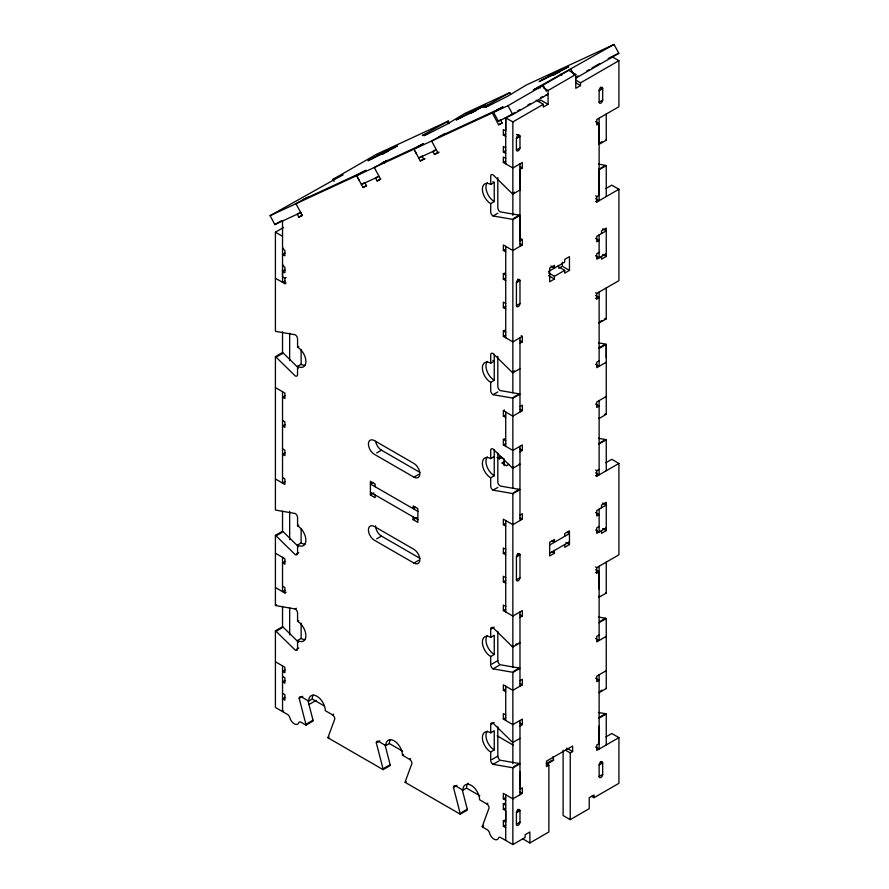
<?xml version="1.0" encoding="UTF-8"?>
<svg xmlns="http://www.w3.org/2000/svg" width="889" height="889" viewBox="0 0 889 889"><rect width="100%" height="100%" fill="white"/><g stroke="black" fill="none" stroke-linecap="round" stroke-linejoin="round"><path stroke-width="1.33" d="M282.535 269.111L282.535 276.879L284.902 278.246L286.091 277.557M515.109 112.392L505.73 117.804L505.73 130.95L503.352 129.583L503.352 135.061L505.73 136.439M512.853 215.349L512.853 193.68M519.976 771.896L519.976 789.254L522.354 787.887L522.354 793.366L512.853 798.855L503.352 793.366L503.352 798.855L505.73 800.222M599.13 726.191L599.13 743.56L596.752 744.926L596.752 750.416L618.911 737.614L618.911 783.32L593.985 797.711L591.607 796.344M599.13 589.107L599.13 566.26M595.563 121.582L599.13 123.638L599.13 195.191L596.752 196.569L595.563 195.88M606.254 562.148L606.254 593.074L599.13 597.186A3.356 1.934 60 0 1 598.786 596.964M598.786 418.241A3.367 1.945 60 0 0 599.13 418.475L606.254 414.363L606.254 344.354A3.378 1.956 60 0 0 605.576 344.076L598.408 342.832M283.613 227.451L275.412 232.196L275.412 331.197A3.367 1.945 60 0 0 276.09 331.475L295.192 334.775A3.356 1.934 60 0 1 297.571 338.898L297.571 347.121A11.757 6.79 60 0 1 305.883 361.512A11.757 6.79 60 0 1 297.571 366.312L297.526 375.014A3.356 1.934 60 0 1 295.192 375.903L276.09 357.156A3.378 1.956 60 0 0 275.412 356.645L282.535 352.533A3.378 1.956 60 0 1 283.213 353.044L298.493 368.046M519.976 246.375L519.976 215.438L512.853 219.55A3.367 1.945 60 0 0 512.175 219.272L493.073 215.96A3.356 1.934 60 0 1 490.695 211.849L490.695 203.625A11.757 6.79 60 0 1 482.383 189.235A11.757 6.79 60 0 1 490.695 184.434L490.728 175.733A3.356 1.934 60 0 1 493.073 174.833L512.175 193.591A3.378 1.956 60 0 0 512.853 194.102L519.976 189.99L519.976 163.854M497.818 356.3L497.818 386.459A3.356 1.934 60 0 0 500.196 390.571L519.298 393.883A3.367 1.945 60 0 1 519.976 394.16L512.853 398.272A3.367 1.945 60 0 0 512.175 397.994L493.073 394.683A3.356 1.934 60 0 1 490.695 390.571L490.695 382.348A11.757 6.79 60 0 1 482.383 367.946A11.757 6.79 60 0 1 490.695 363.157L490.728 354.455A3.356 1.934 60 0 1 493.073 353.555L512.175 372.313A3.367 1.945 60 0 0 512.853 372.813L519.976 368.702A3.367 1.945 60 0 1 519.632 368.479M497.818 453.134L497.818 481.927A3.356 1.934 60 0 0 500.196 486.039L519.298 489.35A3.367 1.945 60 0 1 519.976 489.628L512.853 493.739A3.367 1.945 60 0 0 512.175 493.462L493.073 490.15A3.356 1.934 60 0 1 490.695 486.039L490.695 477.815A11.757 6.79 60 0 1 482.383 463.413A11.757 6.79 60 0 1 490.695 458.613L490.728 449.912A3.356 1.934 60 0 1 493.073 449.023L512.175 467.781A3.367 1.945 60 0 0 512.853 468.281L519.976 464.169A3.367 1.945 60 0 1 519.298 463.658M522.754 838.838L529.877 842.95L529.877 831.982L525.121 834.727L525.121 837.471L512.853 844.55L500.729 837.549A3.356 1.934 60 0 0 498.485 838.083A6.712 3.878 60 0 1 494.006 839.149A6.712 3.878 60 0 1 489.528 832.915A3.356 1.934 60 0 0 487.294 829.793L482.283 826.903A3.345 1.934 60 0 1 482.383 826.17L489.072 807.968A3.356 1.934 60 0 0 486.694 803.856L479.571 799.744A11.757 6.79 60 0 0 471.259 785.354A11.757 6.79 60 0 0 462.947 790.143L455.824 786.032A3.356 1.934 60 0 0 453.457 787.41L460.146 813.335A3.356 1.934 60 0 1 460.246 814.168L467.37 810.057A3.356 1.934 60 0 0 467.27 809.223L462.247 789.776M300.738 212.582L274.845 224.55L270.089 215.683L343.021 174.722L333.008 179.356L334.064 181.323M333.008 179.356L376.147 154.453L448.323 121.082L449.378 123.049M373.925 157.753L368.024 160.753L383.426 152.275L381.048 153.641M384.515 152.864L382.137 154.23L397.539 145.74L391.638 148.752M306.616 197.969L308.994 196.602M360.245 173.177L364.379 170.999M359.034 180.089L356.645 175.666L366.146 170.177M274.845 224.55L281.457 220.739M384.948 161.754L387.315 160.387L374.291 167.499L380.648 179.322L377.125 180.956L375.536 178L377.903 176.633M462.147 116.959L456.246 119.959L471.648 111.481L469.27 112.847M472.737 112.07L470.37 113.436L485.772 104.946L479.86 107.958M300.793 212.149L297.226 214.205L298.815 217.16L302.349 215.527L295.97 203.714L306.349 197.825M417.563 146.674L423.464 143.674L413.974 149.163L420.319 160.976L425.042 158.664M298.815 217.16L302.382 215.105M442.266 135.25L444.644 133.883L431.61 140.995L437.966 152.819L439.155 152.13M364.979 182.467L361.412 184.523L363.001 187.479L366.535 185.845L364.946 182.89M545.024 78.643L539.112 81.644L554.514 73.165L552.147 74.532M555.603 73.754L553.236 75.12L568.638 66.631L562.726 69.642M363.001 187.479L366.568 185.423M497.184 109.869L503.085 106.858L493.584 112.347L498.351 121.215L512.764 114.548L547.991 94.212L545.49 95.367M270.089 215.683L492.273 112.959L499.396 108.847L438.733 136.884M575.694 78.221L618.822 53.318L614.055 44.45L533.222 89.978L543.223 85.344L546.402 91.256M377.125 180.956L380.681 178.9M540.957 86.366L568.66 70.364L575.783 74.476L575.783 88.322L580.528 85.588L580.528 82.844L618.911 60.685L618.911 106.736L596.752 119.526L596.752 125.016L599.13 123.638M493.584 112.347L507.997 105.68L543.223 85.344M422.297 155.964L418.73 158.02L436.377 149.863M435.221 150.13L432.854 151.497L434.443 154.453L437.966 152.819M420.319 160.976L423.886 158.92M434.443 154.453L437.999 152.397M543.323 87.733L548.08 90.478L575.783 74.476M498.351 121.215L500.729 119.837M517.454 111.036L519.798 109.68M527.999 104.946L530.344 103.591M575.805 77.343L578.206 75.965M586.596 71.109L588.996 69.731M592.007 67.986L596.986 65.108M597.397 64.875L599.797 63.497M608.198 58.641L611.788 56.563L618.911 60.685M283.713 248.275L282.535 248.964L284.902 250.331L284.902 255.821L282.535 254.443L284.902 253.076M492.273 112.959L498.629 124.771L502.185 122.715M538.578 101.579L540.957 100.213L548.08 104.324L548.08 90.478M504.441 118.393L505.73 117.804L512.853 121.915L543.323 104.324L543.323 107.058L548.08 104.324M503.352 135.061L505.73 133.694M283.713 265.189L282.535 265.867L284.902 267.245L284.902 272.723L282.535 271.356L284.902 269.978M516.42 138.495L519.976 136.439L516.42 134.383M599.13 90.734L602.686 88.678A2.523 1.456 -60 0 0 600.908 87.533A2.523 1.456 -60 0 0 599.13 90.611L599.13 102.157A2.523 1.456 -60 0 0 600.908 103.068A2.523 1.456 -60 0 0 602.686 99.979M505.73 147.863L503.352 146.485L503.352 151.975L505.73 150.597M284.902 280.991L282.535 282.358L282.535 220.994M519.976 147.863L516.42 149.919L516.42 138.373A2.523 1.456 -60 0 1 518.198 135.284A2.523 1.456 -60 0 1 519.976 136.317L519.976 147.863A2.523 1.456 -60 0 1 518.198 150.819A2.523 1.456 -60 0 1 516.42 149.797M599.13 102.157L602.686 100.101L602.686 88.556L600.319 87.311M275.412 278.246L284.902 283.724L286.091 283.046M505.73 158.364L503.352 156.997L503.352 162.487L505.73 161.109M490.695 184.434L494.251 182.378L494.251 201.57L490.695 203.625M503.352 162.487L512.853 167.965L522.354 162.487L522.354 167.965L519.976 169.332L519.976 240.897L522.354 239.519L522.354 245.008L512.853 250.487L503.352 245.008L503.352 250.487L505.73 251.865M513.364 192.902L514.553 192.224M599.642 143.096L602.009 141.729M598.786 144.062A3.378 1.956 60 0 0 599.13 144.296L606.254 140.173L606.254 114.048M493.073 215.96L497.818 213.227M513.364 218.594L519.298 215.16A3.367 1.945 60 0 1 519.976 215.438M598.453 169.466L604.387 166.043M598.786 169.577A3.367 1.945 60 0 1 599.13 169.743L606.254 165.632L606.254 196.569M276.09 357.156L282.024 353.722M297.571 347.121L298.76 346.432M297.571 366.312L301.127 364.257A11.757 6.79 60 0 0 305.083 365.379M605.854 188.568L611.788 185.145L618.911 189.257L618.911 280.646L596.752 293.448L595.563 292.759M503.352 250.487L505.73 249.12M595.563 201.37L596.752 202.047L618.911 189.257M284.902 395.805L282.535 397.183L284.902 398.55L284.902 393.06L275.412 387.582M505.73 280.646L503.352 279.279L503.352 273.79L504.541 273.112M503.352 279.279L505.73 277.901M516.42 282.702L519.976 280.646L519.976 303.493A2.523 1.456 -60 0 1 518.198 306.583A2.523 1.456 -60 0 1 516.42 305.549L516.42 282.702A2.523 1.456 -60 0 1 518.198 279.624A2.523 1.456 -60 0 1 519.976 280.646L517.609 279.279M548.446 271.523L564.715 262.133L564.715 259.388L569.46 256.643L569.46 270.356L564.715 273.101L564.715 270.356L557.592 266.244M284.902 424.598L282.535 425.964L284.902 427.342L284.902 421.853L282.535 420.486M558.781 268.3L562.337 266.244L569.46 270.356M548.491 272.867L554.425 276.301L564.715 270.356M505.73 303.493L503.352 302.127L503.352 307.605L505.73 306.238M599.13 252.32L596.752 253.687L596.752 259.177L606.254 253.687M554.425 276.301L554.425 279.035L549.68 281.78L549.68 268.067L554.425 265.333L554.425 268.067L550.869 266.011M516.42 305.549L519.976 303.493M601.497 233.585L601.497 230.84L606.254 228.095L606.254 256.432L601.497 259.177L601.497 256.432M284.902 452.923L282.535 454.301L284.902 455.668L284.902 450.19L282.535 448.812M519.976 343.254L522.354 341.887L522.354 336.398L512.853 341.887L503.352 336.398L503.352 330.919L504.541 330.23M503.352 336.398L505.73 335.031M595.563 298.237L596.752 298.926L599.13 297.559L595.563 295.504M284.902 481.716L282.535 483.094L282.535 391.693M490.695 363.157L494.251 361.101A11.757 6.79 60 0 0 492.884 360.434M490.695 382.348L494.251 380.292L494.251 354.244M513.364 371.624L514.553 370.935M599.642 321.818L602.009 320.451M604.387 319.073L605.576 318.384M606.254 287.958L606.254 318.895L599.13 323.007A3.367 1.945 60 0 1 598.786 322.785M376.714 452.923L381.47 450.19L419.941 472.403M493.073 394.683L497.818 391.938M513.364 397.305L519.298 393.883M598.453 348.188L604.387 344.754M296.381 608.276L295.192 608.965L276.09 605.653A3.367 1.945 60 0 1 275.412 605.376L275.412 535.367L282.535 531.255A3.356 1.945 60 0 1 283.213 531.755L298.493 546.757M275.412 535.367A3.356 1.945 60 0 1 276.09 535.867L282.024 532.444M276.09 535.867L295.192 554.625A3.356 1.934 60 0 0 297.571 553.258L297.571 545.024A11.757 6.79 60 0 0 305.883 540.234A11.757 6.79 60 0 0 297.571 525.832L298.76 525.155M372.78 482.616L370.402 483.994L417.897 511.408M505.73 417.508L503.352 416.141L503.352 410.651L504.541 409.973M503.352 416.141L505.73 414.774M519.976 406.54L522.354 405.173L522.354 410.651L512.853 416.141L503.352 410.651M599.13 360.845L596.752 362.223L596.752 367.702L606.254 362.223M375.136 486.739L375.136 484.005L370.391 481.26L370.391 494.973L373.947 492.917M413.918 477.149A8.39 4.845 60 0 0 419.852 473.715A8.39 4.845 60 0 0 413.918 463.436L374.347 440.588A8.39 4.845 60 0 0 368.413 444.011A8.39 4.845 60 0 0 374.347 454.301L413.918 477.149L418.663 474.404M297.571 545.024L301.127 542.968A11.757 6.79 60 0 0 305.083 544.101M296.381 553.936L298.76 552.569M284.902 561.459L282.535 562.826L284.902 564.204L284.902 558.714L275.412 553.236M519.976 451.779L522.354 450.412L522.354 444.933L512.853 450.412L503.352 444.933L503.352 439.444L504.541 438.755M503.352 444.933L505.73 443.555M490.695 458.613L494.251 456.557M606.254 396.494L596.752 401.972L596.752 407.462L599.13 406.084L595.563 404.028M415.496 507.308L413.129 508.675L413.129 505.941L417.874 508.675L417.874 522.388L413.129 519.643L413.129 516.898M497.029 457.502L499.396 458.868L501.774 457.502M504.163 461.602L501.796 462.969L506.541 465.714L508.919 464.347M284.902 590.252L282.535 591.618L282.535 557.347M376.714 538.834L381.47 536.1L419.941 558.314M275.412 587.507L284.902 592.985L286.091 592.307M413.129 519.643L416.685 517.587M490.695 477.815L494.251 475.748L494.251 449.712M512.175 467.781L513.364 467.092M604.387 414.541L605.576 413.852A3.367 1.945 60 0 0 606.254 414.363M275.412 605.376L276.59 604.687M493.073 490.15L497.818 487.405M513.364 492.773L519.298 489.35M598.453 443.644L604.387 440.222M307.983 700.71L313.006 720.157A3.356 1.934 60 0 1 313.106 721.001L305.983 725.113L300.971 722.224A3.356 1.934 60 0 0 298.737 722.757A6.712 3.878 60 0 1 294.259 723.824A6.712 3.878 60 0 1 289.781 717.59A3.356 1.934 60 0 0 287.536 714.467L275.412 707.466L275.412 630.823L282.535 626.712L282.535 606.431M606.254 470.748L606.254 439.811L599.13 443.922A3.378 1.956 60 0 0 598.786 443.755M275.412 630.823A3.356 1.945 60 0 1 276.09 631.334L282.024 627.912M276.09 631.334L295.192 650.092A3.356 1.934 60 0 0 297.571 648.714L297.571 640.491A11.757 6.79 60 0 0 305.883 635.691A11.757 6.79 60 0 0 297.571 621.3L298.76 620.611M413.918 563.059A8.39 4.845 60 0 0 419.852 559.626A8.39 4.845 60 0 0 413.918 549.346L374.347 526.499A8.39 4.845 60 0 0 368.413 529.922A8.39 4.845 60 0 0 374.347 540.212L413.918 563.059L418.663 560.314M297.571 640.491L301.127 638.435A11.757 6.79 60 0 0 305.083 639.569M605.854 462.747L611.788 459.324L618.911 463.436L618.911 554.836L596.752 567.627L595.563 566.938M519.976 515.075L522.354 513.709L522.354 519.187L512.853 524.666L503.352 519.187L503.352 524.666L505.73 523.299M595.563 470.059L596.752 470.748L599.13 469.381M296.381 649.403L298.76 648.037M595.563 475.548L596.752 476.237L618.911 463.436M284.902 669.984L282.535 671.362L284.902 672.729L284.902 667.25L275.412 661.76M505.73 549.346L503.352 547.98L503.352 553.458L505.73 552.091M284.88 680.485L282.513 681.852L284.902 683.241L284.902 677.762L282.535 676.385M516.42 556.892L519.976 554.836L519.976 577.683A2.523 1.456 -60 0 1 518.198 580.761A2.523 1.456 -60 0 1 516.42 579.739L516.42 556.892A2.523 1.456 -60 0 1 518.198 553.803A2.523 1.456 -60 0 1 519.976 554.836L517.609 553.458M284.902 697.409L282.535 698.776L284.902 700.154L284.902 694.665L282.513 693.287M549.68 545.001L569.46 533.567L567.093 532.2M549.68 553.225L569.46 541.801M305.983 725.113A3.356 1.934 60 0 0 305.883 724.268L299.193 698.343L302.749 696.287M505.73 577.683L503.352 576.305L503.352 581.795L505.73 580.417M599.13 526.499L596.752 527.866L596.752 533.356L606.254 527.866M554.425 550.48L554.425 553.225L549.68 555.958L549.68 542.257L554.425 539.512L554.425 542.257L552.047 540.879M564.715 536.311L564.715 533.567L569.46 530.833L569.46 544.535L564.715 547.28L564.715 544.535M283.713 710.889L282.535 711.578L282.535 665.872M516.42 579.739L519.976 577.683M299.193 698.343A3.356 1.934 60 0 1 301.571 696.976L308.694 701.088L312.25 699.032A11.757 6.79 60 0 1 313.25 695.042M601.497 507.763L601.497 505.019L606.254 502.285L606.254 530.611L601.497 533.356L601.497 530.611M309.05 704.488L316.173 700.376M307.072 723.579L313.006 720.157M505.73 606.465L503.352 605.098L503.352 610.576L505.73 609.209M308.694 701.088A11.757 6.79 60 0 1 316.995 696.287A11.757 6.79 60 0 1 325.307 710.678L332.43 714.8L333.619 714.111M497.818 631.368L497.818 660.638A3.356 1.934 60 0 0 500.196 664.75L519.298 668.061A3.367 1.945 60 0 1 519.976 668.339L512.853 672.451A3.367 1.945 60 0 0 512.175 672.173L493.073 668.861A3.356 1.934 60 0 1 490.695 664.75L490.695 656.526A11.757 6.79 60 0 1 482.383 642.136A11.757 6.79 60 0 1 490.695 637.335L490.695 629.112L494.251 627.056M519.976 617.433L522.354 616.066L522.354 610.576L512.853 616.066L503.352 610.576M595.563 572.427L596.752 573.105L599.13 571.738L599.13 640.513L595.563 638.458M490.695 637.335L494.251 635.279L494.251 654.471L490.695 656.526M385.115 745.249L390.138 764.684A3.356 1.934 60 0 1 390.238 765.529L383.115 769.641L328.019 737.837L329.208 737.148M490.695 629.112A3.356 1.934 60 0 1 493.073 627.734L512.175 646.492L513.364 645.803M515.742 644.436L516.92 643.747M598.453 596.686L599.631 595.997M491.884 664.072L497.818 660.638M493.073 668.861L499.007 665.439M383.115 769.641A3.356 1.934 60 0 0 383.015 768.796L376.325 742.871L379.881 740.815M513.364 671.495L519.298 668.061M599.631 621.678L605.576 618.255A3.356 1.945 60 0 1 606.254 618.533L606.254 688.542L599.13 692.653A3.367 1.945 60 0 1 598.786 692.431M376.325 742.871A3.356 1.934 60 0 1 378.703 741.504L385.826 745.615L389.382 743.56A11.757 6.79 60 0 1 390.382 739.57M606.254 618.533L599.13 622.644A3.356 1.945 60 0 0 598.786 622.478M519.976 680.73L522.354 679.352L522.354 684.841L512.853 690.32L503.352 684.841L503.352 690.32L505.73 688.953M599.13 635.035L596.752 636.402L596.752 641.88L606.254 636.402M385.826 745.615A11.757 6.79 60 0 1 394.127 740.815A11.757 6.79 60 0 1 402.439 755.217L403.628 754.528M384.204 768.118L390.138 764.684M402.439 755.217L409.562 759.328L410.751 758.639M497.818 726.824L497.818 756.106A3.356 1.934 60 0 0 500.196 760.217L519.298 763.529A3.367 1.945 60 0 1 519.976 763.807L512.853 767.918A3.367 1.945 60 0 0 512.175 767.64L493.073 764.329A3.356 1.934 60 0 1 490.695 760.217L490.695 751.994A11.757 6.79 60 0 1 482.383 737.592A11.757 6.79 60 0 1 490.695 732.803L490.695 724.579L494.251 722.513M505.73 715L503.352 713.623L503.352 719.112L505.73 717.745M490.695 732.803L494.251 730.747L494.251 749.938L490.695 751.994M460.246 814.168L405.151 782.364L406.34 781.687M606.254 670.673L596.752 676.162L596.752 681.641L599.13 680.274L595.563 678.218M519.976 725.969L522.354 724.591L522.354 719.112L512.853 724.591L503.352 719.112M600.82 690.775L602.009 690.097M519.976 738.348L512.853 742.459A3.356 1.945 60 0 1 512.175 741.959L493.073 723.202A3.356 1.934 60 0 0 490.695 724.579M491.884 759.528L497.818 756.106M493.073 764.329L499.007 760.906M453.457 787.41L457.013 785.354M462.947 790.143L466.514 788.087A11.757 6.79 60 0 1 468.27 783.209M513.364 766.951L519.298 763.529M599.631 717.145L605.576 713.723A3.356 1.945 60 0 1 606.254 714L606.254 744.926M606.254 714L599.13 718.112A3.356 1.945 60 0 0 598.786 717.934M461.324 812.646L467.27 809.223M552.347 760.095L546.413 763.518A3.356 1.934 60 0 1 546.513 764.362L553.636 760.251A3.356 1.934 60 0 0 553.536 759.406L552.869 756.817M529.877 842.95L548.869 831.982L548.869 765.262L546.491 766.64L546.491 761.151L572.616 746.071L572.616 751.561L570.238 752.927L565.493 750.183M486.694 803.856L487.883 803.167M605.965 736.87L611.788 733.503L618.911 737.614M503.352 798.855L505.73 797.477M505.73 827.637L503.352 826.27L503.352 820.791L505.752 822.169L505.752 810.746L503.352 809.368L503.352 803.878L504.541 803.189M503.352 809.368L505.73 807.99M482.383 826.17L483.572 825.492M482.283 826.903L483.472 826.214M516.42 812.79L519.976 810.735L519.976 822.158A2.523 1.456 -60 0 1 518.198 825.248A2.523 1.456 -60 0 1 516.42 824.214L516.42 812.79A2.523 1.456 -60 0 1 518.198 809.701A2.523 1.456 -60 0 1 519.976 810.735L517.609 809.368M599.13 765.04L602.686 762.984L602.686 774.408A2.523 1.456 -60 0 1 600.908 777.486A2.523 1.456 -60 0 1 599.13 776.464L599.13 765.04A2.523 1.456 -60 0 1 600.908 761.951A2.523 1.456 -60 0 1 602.686 762.984L600.319 761.606M503.352 820.791L504.541 820.103M503.352 826.27L505.73 824.903M516.42 824.214L519.976 822.158M599.13 776.464L602.686 774.408M563.115 750.172L563.115 815.535L570.238 819.647L589.229 808.679L589.229 797.711L593.985 794.966L593.985 797.711M448.323 121.082L422.331 135.561L428.176 132.939L424.02 135.661L426.042 134.884L447.178 124.116L464.703 113.503L509.764 92.667L510.553 94.145M509.764 92.667L483.738 107.202L489.617 104.535L485.45 107.258L487.483 106.48L508.619 95.712L526.144 85.1L614.055 44.45M377.514 155.275L395.161 147.118M465.747 114.481L483.394 106.324M548.613 76.165L566.26 68.009M370.391 159.387L388.037 151.23M458.624 118.593L476.271 110.436M541.49 80.277L559.137 72.12M612.721 56.14L618.822 53.318M303.116 199.592L363.768 171.555M381.414 163.387L421.097 145.051M540.49 97.679L542.99 96.523M379.058 176.366L361.412 184.523L358.234 178.622M498.629 124.771L502.152 123.149L500.563 120.193M598.408 164.109L605.576 165.354A3.367 1.945 60 0 1 606.254 165.632M519.298 215.16L500.196 211.849A3.356 1.934 60 0 1 497.818 207.737L497.818 177.578M598.408 438.299L605.576 439.533A3.378 1.956 60 0 1 606.254 439.811M598.408 617.01L605.576 618.255M598.408 712.478L605.576 713.723M575.783 80.099L580.528 82.844M575.783 82.844L580.528 85.588M536.2 100.213L543.323 104.324M517.609 134.939L519.976 136.317M595.563 198.625L599.13 200.681L599.13 169.743M503.352 151.975L505.73 153.341M519.976 166.599L522.354 167.965M602.686 228.784L606.254 230.84L596.752 236.318L596.752 241.808L599.13 240.441L595.563 238.374M602.686 254.376L606.254 256.432M595.563 255.743L599.13 257.799L599.13 234.952M521.165 238.841L522.354 239.519M519.976 243.63L522.354 245.008M548.491 275.612L554.425 279.035M503.352 273.79L505.73 275.168M503.352 307.605L505.73 308.983M595.563 364.279L599.13 366.335L599.13 292.07M521.165 335.709L522.354 336.398M503.352 330.919L505.73 332.286M519.976 340.509L522.354 341.887M275.412 232.196L282.535 236.307M519.976 409.284L522.354 410.651M595.563 472.804L599.13 474.859L599.13 400.606M503.352 439.444L505.73 440.822M519.976 449.045L522.354 450.412M602.686 502.963L606.254 505.019L596.752 510.508L596.752 515.987L599.13 514.62L595.563 512.564M602.686 528.555L606.254 530.611M595.563 529.922L599.13 531.978L599.13 509.13M565.904 542.479L569.46 544.535M519.976 517.82L522.354 519.187M595.563 569.682L599.13 571.738M552.047 551.847L554.425 553.225M503.352 524.666L505.73 526.044M503.352 553.458L505.73 554.836M370.402 492.217L417.897 519.632M370.391 494.973L375.136 497.707L375.136 494.973M503.352 581.795L505.73 583.162M282.535 477.604L284.902 478.971L284.902 484.461L275.412 478.971M519.976 614.699L522.354 616.066M519.976 683.463L522.354 684.841M503.352 690.32L505.73 691.698M595.563 746.982L599.13 749.049L599.13 674.784M566.682 748.127L572.616 751.561M282.535 586.14L284.902 587.507L284.902 592.985M519.976 723.224L522.354 724.591M546.491 763.895L548.869 765.262M497.162 735.87L513.231 745.149M519.976 791.999L522.354 793.366M503.352 803.878L505.73 805.245M312.25 699.032L324.441 706.066M389.382 743.56L402.684 751.238M466.514 788.087L479.816 795.766M298.493 642.225L283.213 627.223A3.356 1.945 60 0 0 282.535 626.712M570.927 69.353L573.572 74.276M560.926 73.976L561.715 75.454M539.734 86.411L540.523 87.889M537.967 87.233L538.767 88.711M507.997 105.68L512.764 114.548M447.567 121.504L448.767 123.727M422.264 156.397L423.853 159.342M415.163 151.374L416.352 153.586M383.792 162.02L384.581 163.498M356.645 175.666L357.845 177.878M606.254 357.756L606.254 344.354L599.13 348.466A3.378 1.956 60 0 0 598.786 348.288M599.13 118.159L599.13 144.296M596.752 196.569L596.752 202.047M596.752 293.448L596.752 298.926M596.752 470.748L596.752 476.237M596.752 567.627L596.752 573.105M570.238 752.927L570.238 819.647M562.337 262.133L562.337 266.244M519.976 337.764L519.976 412.029M519.976 446.3L519.976 520.554M519.976 611.954L519.976 686.208M519.976 720.479L519.976 794.744M512.853 121.915L512.853 194.102M512.853 219.55L512.853 392.805M512.853 398.272L512.853 488.194M512.853 493.739L512.853 667.161M512.853 672.451L512.853 763.729M512.853 767.918L512.853 844.55M505.73 117.804L505.73 163.854M505.73 246.375L505.73 337.764M505.73 412.029L505.73 446.3M505.73 520.554L505.73 611.954M505.73 686.208L505.73 720.479M505.73 794.744L505.73 840.438M504.152 465.725L504.152 458.868L499.396 456.124L499.396 458.868M301.127 349.588L301.127 364.601M301.127 528.899L301.127 542.968M301.127 623.078L301.127 638.435M297.571 525.832L297.571 517.609A3.356 1.934 60 0 0 295.192 513.498L276.09 510.186A3.356 1.934 60 0 1 275.412 509.908L275.412 356.645M297.571 621.3L297.571 613.077A3.356 1.934 60 0 0 295.192 608.965M289.658 333.153L289.658 360.612M289.658 511.275L289.658 539.645M289.658 607.843L289.658 634.868M284.902 278.246L284.902 283.724M282.535 331.786L282.535 353.755M282.535 511.219L282.535 531.478M519.976 189.99A3.378 1.956 60 0 1 519.632 189.757M494.251 201.57A11.757 6.79 60 0 1 486.95 192.324A11.757 6.79 60 0 1 487.294 182.712M492.884 181.723A11.757 6.79 60 0 1 494.251 182.378M494.251 380.292A11.757 6.79 60 0 1 486.95 371.046A11.757 6.79 60 0 1 487.294 361.423M494.251 475.748A11.757 6.79 60 0 1 486.95 466.503A11.757 6.79 60 0 1 487.294 456.89M332.43 714.8A3.356 1.934 60 0 1 334.809 718.912L328.119 737.114A3.356 1.934 60 0 0 328.019 737.837M409.562 759.328A3.356 1.934 60 0 1 411.94 763.44L405.251 781.642A3.356 1.934 60 0 0 405.151 782.364M512.175 646.492A3.356 1.945 60 0 0 512.853 647.003L519.976 642.891A3.356 1.945 60 0 1 519.298 642.38M494.251 749.938A11.757 6.79 60 0 1 486.95 740.693A11.757 6.79 60 0 1 487.294 731.069M494.251 654.471A11.757 6.79 60 0 1 486.95 645.225A11.757 6.79 60 0 1 487.294 635.613M381.47 536.1A8.39 4.845 60 0 1 375.536 525.81M381.47 450.19A8.39 4.845 60 0 1 375.647 441.288M606.254 140.173A3.378 1.956 60 0 1 605.909 139.951M606.254 318.895A3.367 1.945 60 0 1 605.909 318.673M606.254 593.074A3.356 1.934 60 0 1 605.576 592.574M606.254 688.542A3.367 1.945 60 0 1 605.909 688.319"/></g></svg>
